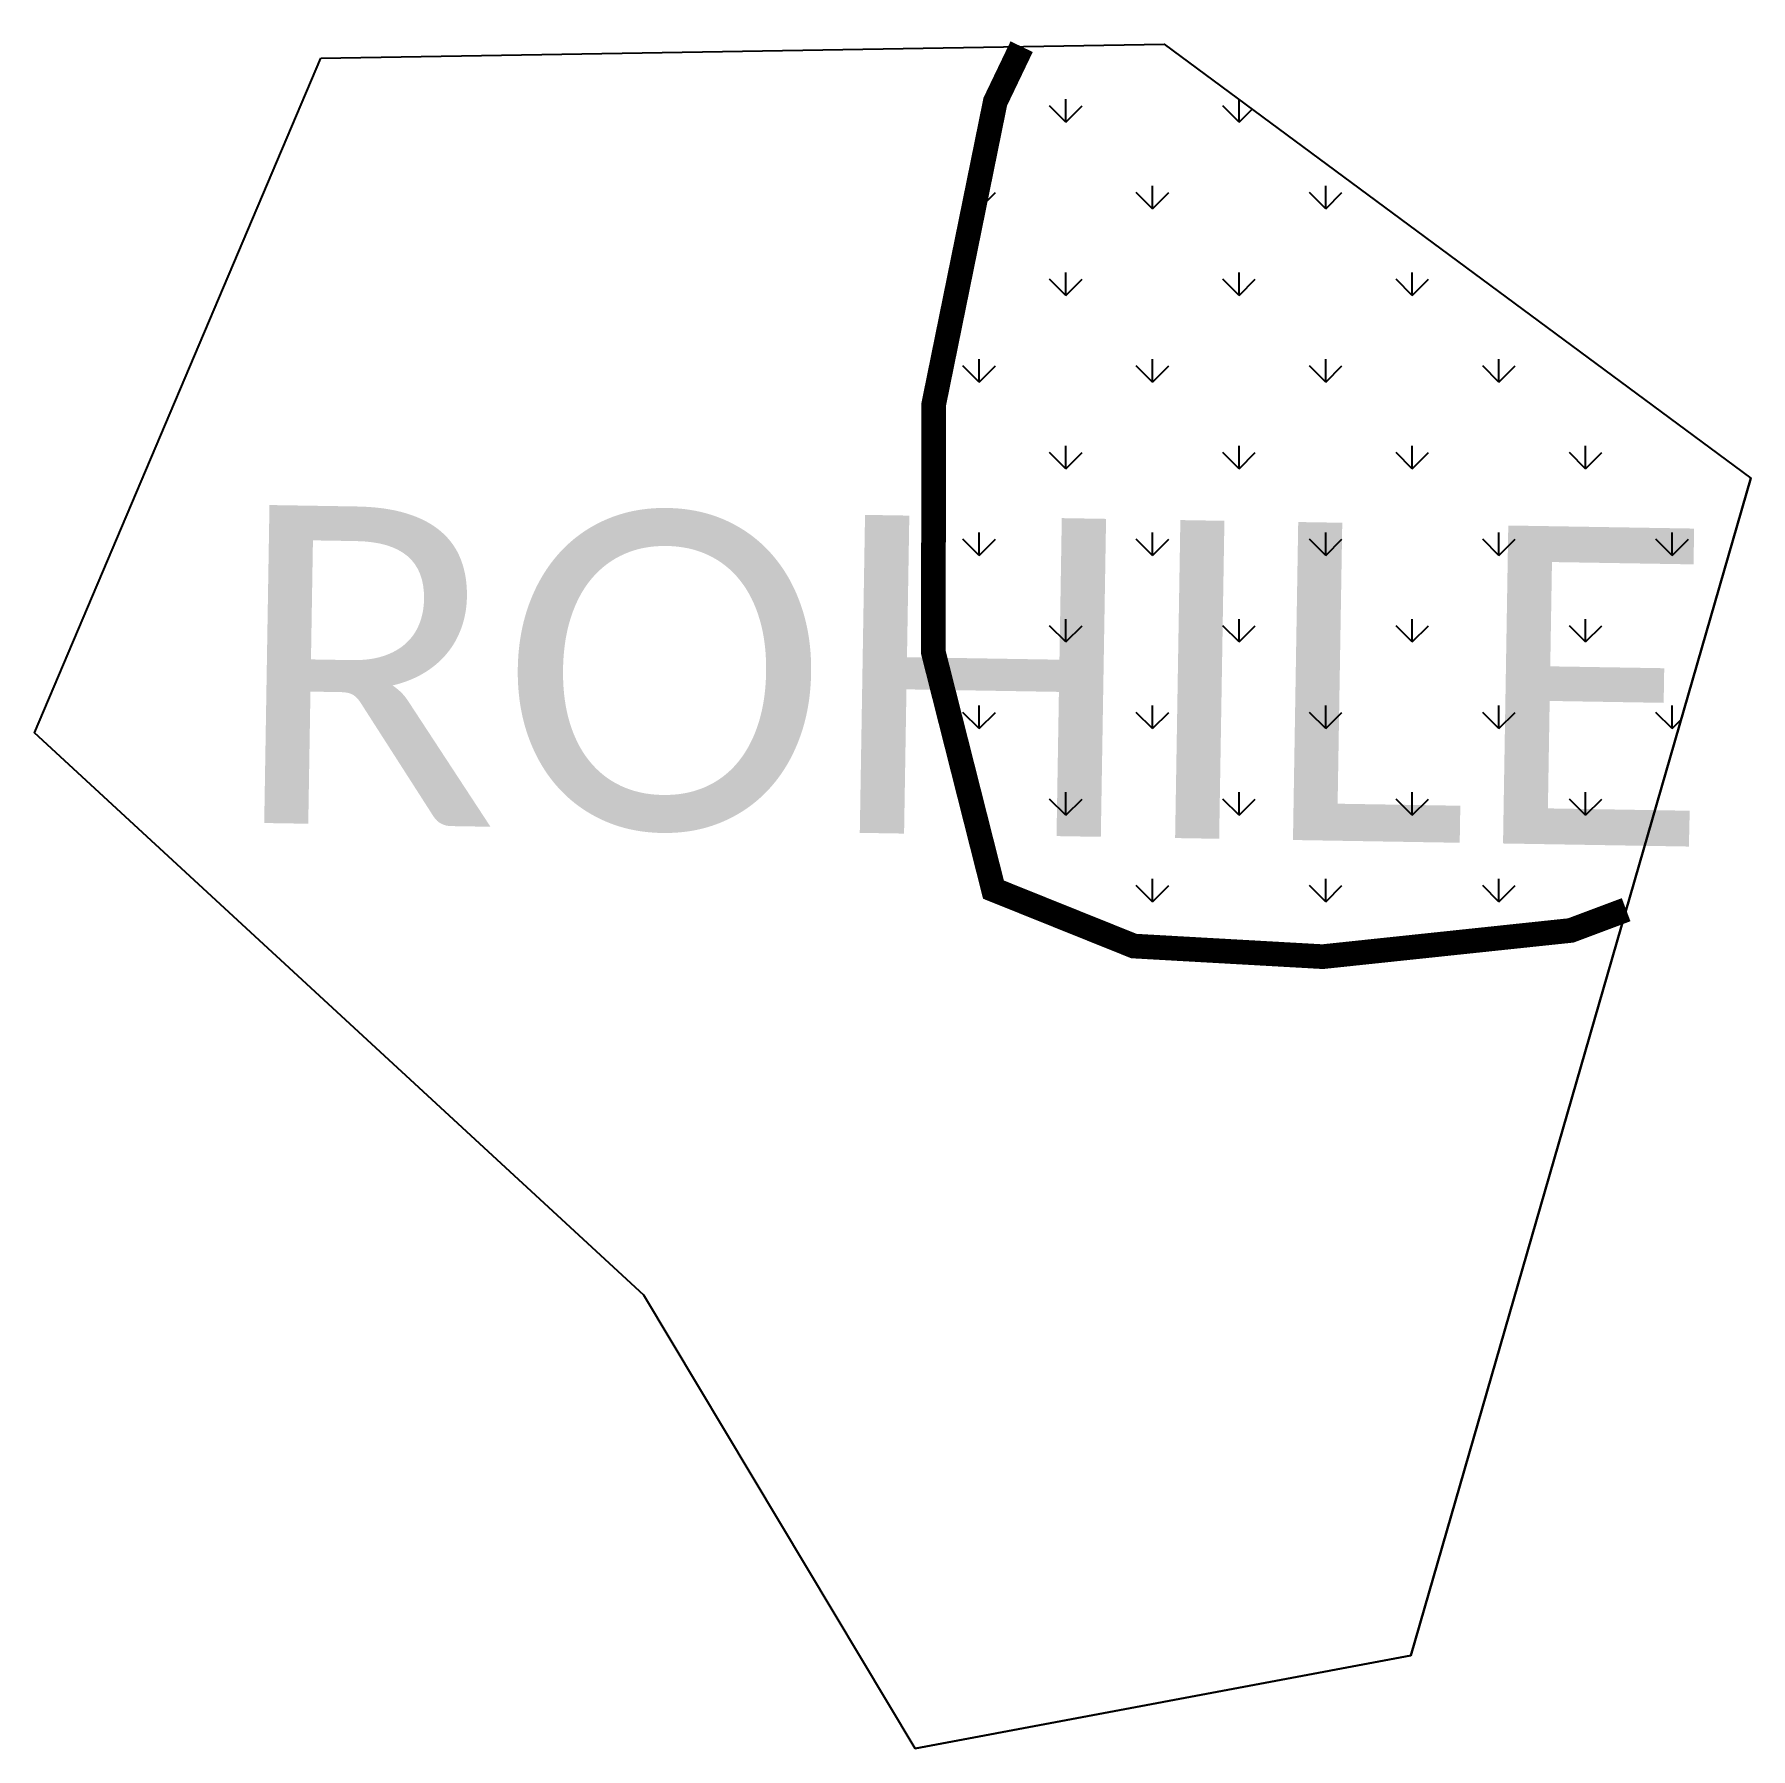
# Model space of a CAD drawing. Header units: feet. Extents: x 313129 to 313339, y 1915671 to 1915881.
import ezdxf

# ---------------------------------------------------------------- set-up
doc = ezdxf.new("R2010")
doc.units = ezdxf.units.FT
doc.header["$MEASUREMENT"] = 0
for name, color, linetype in [('MANGROOVES', 112, 'Continuous'), ('village', 250, 'Continuous'), ('VILLAGE NAME', 250, 'Continuous')]:
    doc.layers.add(name, color=color, linetype=linetype)
doc.styles.get("Standard").update_dxf_attribs({"font": 'arial.ttf'})

msp = doc.modelspace()

# ---------------------------------------------------------------- hatches: boundary and pattern name
at = {"layer": 'MANGROOVES'}
h = msp.add_hatch(dxfattribs=at)
h.set_pattern_fill('GRASS', color=256, scale=15)
h.paths.add_polyline_path([(313339.24, 1915826.9), (313267.43, 1915880.02), (313249.98, 1915879.73), (313246.75, 1915872.99), (313239.22, 1915835.97), (313239.16, 1915805.61), (313246.53, 1915776.52), (313263.72, 1915769.61), (313286.84, 1915768.31), (313317.22, 1915771.52), (313323.99, 1915774.06)])

# ---------------------------------------------------------------- linework, layer by layer
at = {"color": 3}
msp.add_lwpolyline([(313164.19, 1915878.31), (313267.43, 1915880.02), (313339.24, 1915826.9), (313297.63, 1915682.74), (313236.93, 1915671.34), (313203.73, 1915726.87), (313129.1, 1915795.73), (313164.19, 1915878.31)], dxfattribs=at)
at = {"layer": 'MANGROOVES', "const_width": 3.02, "flags": 128}
msp.add_lwpolyline([(313249.98, 1915879.73), (313246.75, 1915872.99), (313239.22, 1915835.97), (313239.16, 1915805.61), (313246.53, 1915776.52), (313263.72, 1915769.61), (313286.84, 1915768.31), (313317.22, 1915771.52), (313323.99, 1915774.06)], dxfattribs=at)
at = {"layer": 'village', "color": 3}
msp.add_polyline3d([(313236.93, 1915671.34, 0), (313297.63, 1915682.74, 0), (313339.24, 1915826.9, 0)], dxfattribs=at)

# ---------------------------------------------------------------- texts
at = {"layer": 'VILLAGE NAME', "insert": (313153.53, 1915823.68), "char_height": 38.939, "attachment_point": 1, "rotation": 359.0535}
msp.add_mtext_dynamic_manual_height_columns('{\\fCalibri|b0|i0|c0|p34;ROHILE}', width=70.0532, gutter_width=194.7, heights=[0], dxfattribs=at)

doc.saveas('drawing.dxf')
